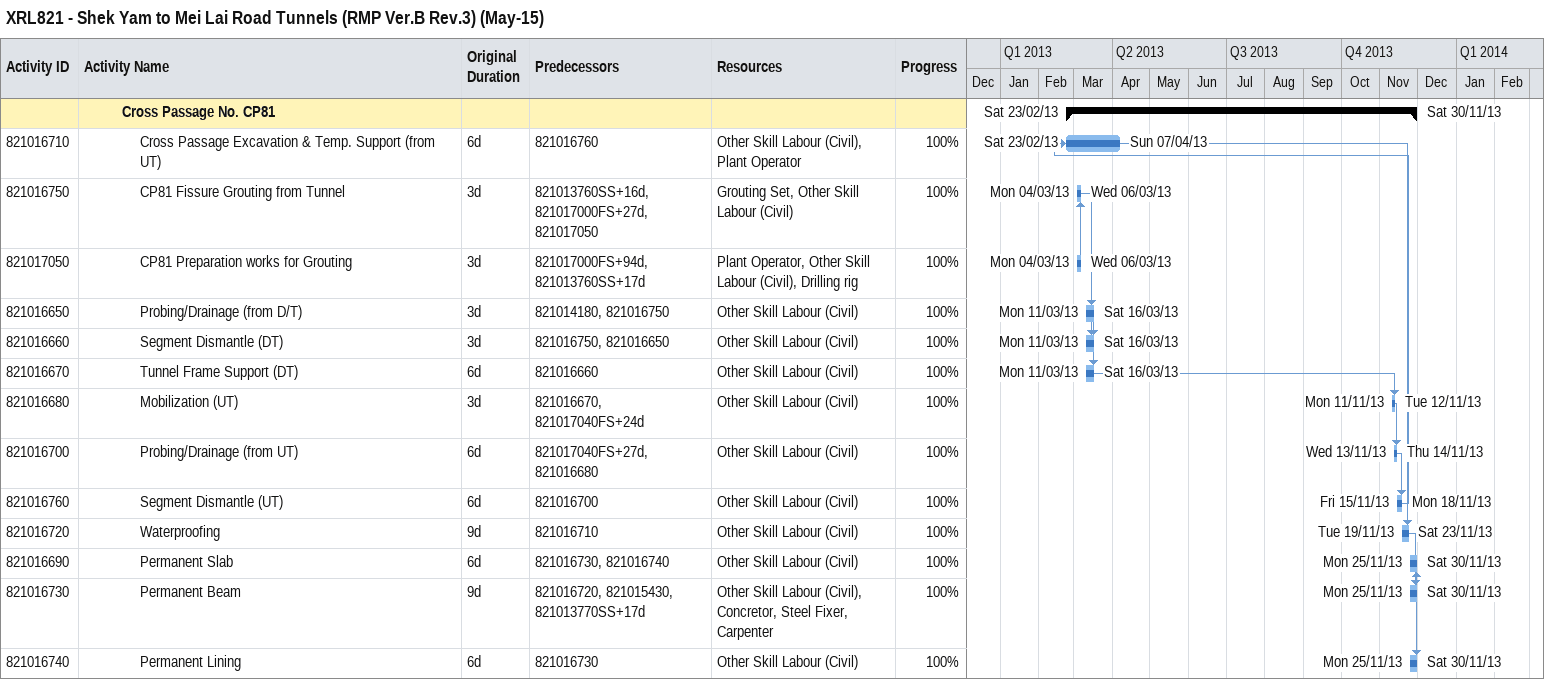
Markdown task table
XRL821 - Shek Yam to Mei Lai Road Tunnels (RMP Ver.B Rev.3) (May-15)

| ID | Level | Task | Original duration | Start | Finish | Predecessors | Resources | % complete |
|---|---|---|---|---|---|---|---|---|
|  | 3 | **Cross Passage No. CP81** |  | 2013-02-23 | 2013-11-30 |  |  |  |
| 821016710 | 4 | Cross Passage Excavation & Temp. Support (from UT) | 6d | 2013-02-23 | 2013-04-07 | 821016760 | Other Skill Labour (Civil), Plant Operator | 100 |
| 821016750 | 4 | CP81 Fissure Grouting from Tunnel | 3d | 2013-03-04 | 2013-03-06 | 821013760SS+16d, 821017000FS+27d, 821017050 | Grouting Set, Other Skill Labour (Civil) | 100 |
| 821017050 | 4 | CP81 Preparation works for Grouting | 3d | 2013-03-04 | 2013-03-06 | 821017000FS+94d, 821013760SS+17d | Plant Operator, Other Skill Labour (Civil), Drilling rig | 100 |
| 821016650 | 4 | Probing/Drainage (from D/T) | 3d | 2013-03-11 | 2013-03-16 | 821014180, 821016750 | Other Skill Labour (Civil) | 100 |
| 821016660 | 4 | Segment Dismantle (DT) | 3d | 2013-03-11 | 2013-03-16 | 821016750, 821016650 | Other Skill Labour (Civil) | 100 |
| 821016670 | 4 | Tunnel Frame Support (DT) | 6d | 2013-03-11 | 2013-03-16 | 821016660 | Other Skill Labour (Civil) | 100 |
| 821016680 | 4 | Mobilization (UT) | 3d | 2013-11-11 | 2013-11-12 | 821016670, 821017040FS+24d | Other Skill Labour (Civil) | 100 |
| 821016700 | 4 | Probing/Drainage (from UT) | 6d | 2013-11-13 | 2013-11-14 | 821017040FS+27d, 821016680 | Other Skill Labour (Civil) | 100 |
| 821016760 | 4 | Segment Dismantle (UT) | 6d | 2013-11-15 | 2013-11-18 | 821016700 | Other Skill Labour (Civil) | 100 |
| 821016720 | 4 | Waterproofing | 9d | 2013-11-19 | 2013-11-23 | 821016710 | Other Skill Labour (Civil) | 100 |
| 821016690 | 4 | Permanent Slab | 6d | 2013-11-25 | 2013-11-30 | 821016730, 821016740 | Other Skill Labour (Civil) | 100 |
| 821016730 | 4 | Permanent Beam | 9d | 2013-11-25 | 2013-11-30 | 821016720, 821015430, 821013770SS+17d | Other Skill Labour (Civil), Concretor, Steel Fixer, Carpenter | 100 |
| 821016740 | 4 | Permanent Lining | 6d | 2013-11-25 | 2013-11-30 | 821016730 | Other Skill Labour (Civil) | 100 |
